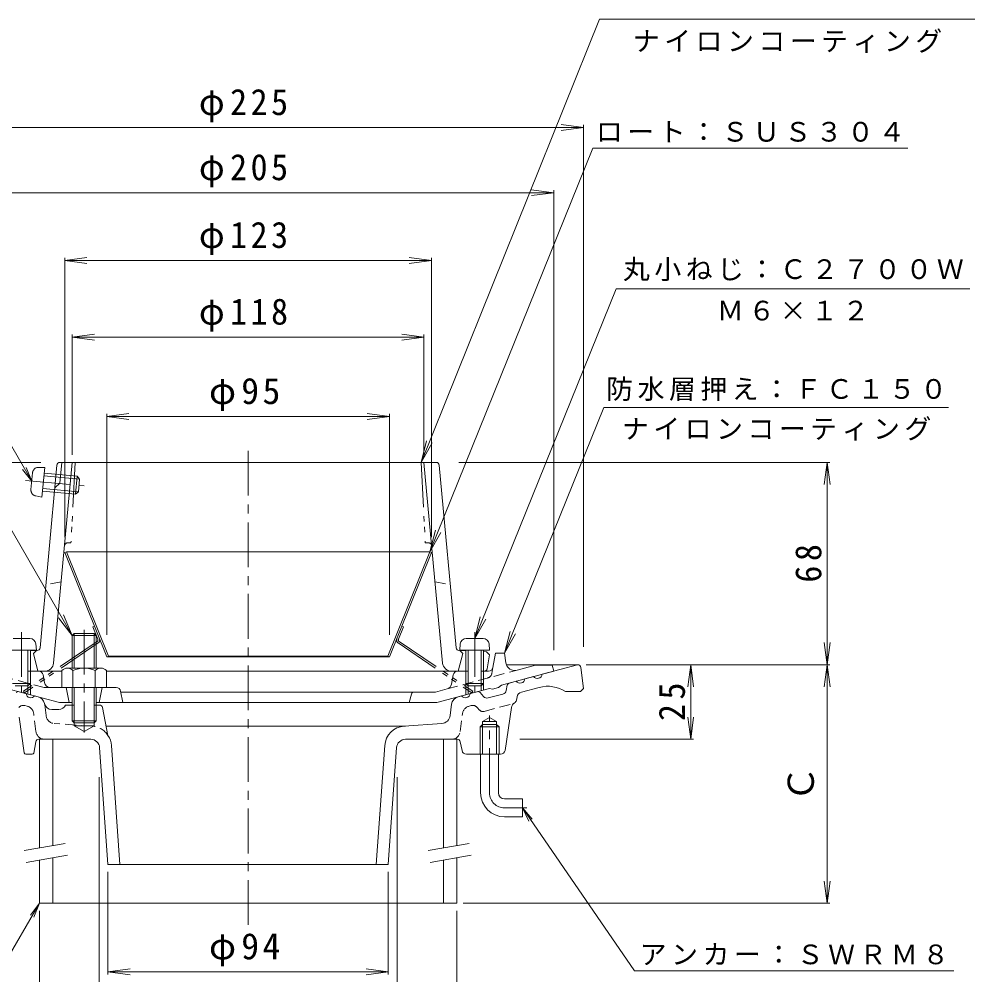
# Model space of a CAD drawing. Units: millimetres, scale not verified. Extents: x -285 to 223, y -346 to 400.
# Drawn here: x -116.4 to 204.2, y -95.8 to 224.7 of the extents above; entities that cross this region are included whole.
import ezdxf
from ezdxf.enums import TextEntityAlignment as Align

# ---------------------------------------------------------------- set-up
doc = ezdxf.new("R2010")
doc.units = ezdxf.units.MM
doc.header["$LTSCALE"] = 3
for name, pattern in [('CHAIN1', [8, 5, -1, 1, -1]), ('DASHED1', [1.8, 1.2, -0.6]), ('DOUBLE_CHAIN1', [8.8, 5, -1, 0.6, -0.6, 0.6, -1])]:
    doc.linetypes.add(name, pattern=pattern)
for name, color, linetype, lineweight in [('0-0_通り芯', 3, 'Continuous', 9), ('0-1_ピット', 2, 'Continuous', 9), ('0-2_本体（蓋）', 6, 'Continuous', 5), ('0-3_受枠', 4, 'Continuous', 9), ('0-4_寸法', 7, 'Continuous', 9), ('0-5_文字', 7, 'Continuous', 9), ('0-A', 4, 'Continuous', 9)]:
    doc.layers.add(name, color=color, linetype=linetype, lineweight=lineweight)
doc.styles.add('ＭＳ ゴシック', font='')
doc.styles.get('ＭＳ ゴシック').set_extended_font_data('MS Gothic')

msp = doc.modelspace()

# ---------------------------------------------------------------- linework, layer by layer
at = {"layer": '0-0_通り芯', "linetype": 'CHAIN1'}
for p, q in [((-39.581, 79.897), (-39.581, -80.243)), ((41.419, -34.852), (41.419, -8.852)), ((46.419, -39.852), (53.925, -39.852))]:
    msp.add_line(p, q, dxfattribs=at)
at = {"layer": '0-0_通り芯'}
for p, q in [((71.037, 8.148), (47.083, 8.148)), ((70.919, 8.148), (59.064, 4.972)), ((72.029, 7.272), (72.919, 0.148)), ((56.166, 4.195), (53.268, 3.419)), ((47.349, 1.26), (46.986, -0.512)), ((48.07, 2.026), (50.37, 2.642)), ((52.09, -1.038), (58.061, 0.562)), ((71.919, -0.852), (72.919, 0.148)), ((-114.077, -1.499), (-116.378, -0.882)), ((-110.035, -2.582), (-111.179, -2.275)), ((30.874, -2.582), (32.018, -2.275)), ((34.916, -1.499), (37.216, -0.882)), ((38.223, -1.185), (39.424, -2.538)), ((45.905, -1.66), (40.934, -2.992)), ((50.409, -3.736), (50.648, -2.569)), ((71.919, -0.852), (66.919, -0.852)), ((-97.904, -5.352), (-100.789, -5.352)), ((-89.403, -5.352), (-91.257, -5.352)), ((-88.422, -6.159), (-86.581, -15.529)), ((28.206, -8.914), (28.673, -5.114)), ((46.609, -20.572), (48.748, -6.152)), ((-114.643, -21.424), (-116.391, -9.378)), ((-103.08, -6.852), (-105.428, -6.852)), ((39.059, -10.852), (41.419, -9.489)), ((-97.904, -12.352), (-97.904, -11.352)), ((-97.904, -12.352), (-91.257, -12.352)), ((-97.904, -12.352), (-94.581, -14.271)), ((-91.257, -12.352), (-94.581, -14.271)), ((-91.257, -11.352), (-91.257, -12.352)), ((13.244, -12.411), (-87.193, -12.411)), ((12.756, -12.428), (25.438, -11.541)), ((38.244, -12.652), (39.059, -11.852)), ((38.244, -12.652), (44.594, -12.652)), ((38.244, -21.852), (38.244, -12.652)), ((39.059, -21.852), (39.059, -10.852)), ((39.059, -11.852), (43.779, -11.852)), ((43.779, -21.852), (43.779, -10.852)), ((43.779, -11.852), (44.594, -12.652)), ((44.594, -21.852), (44.594, -12.652)), ((-111.5, -21.45), (-110.741, -17.656)), ((-109.761, -16.852), (-92.357, -16.852)), ((-85.423, -18.912), (-82.57, -58.852)), ((6.262, -18.912), (3.409, -58.852)), ((13.196, -16.852), (30.419, -16.852)), ((31.58, -17.656), (32.178, -20.646)), ((-114.148, -21.852), (-111.99, -21.852)), ((-89.382, -19.627), (-86.581, -58.852)), ((10.222, -19.611), (7.419, -58.852)), ((33.649, -21.852), (45.125, -21.852)), ((38.419, -34.852), (38.419, -21.852)), ((44.419, -34.852), (44.419, -21.852)), ((46.419, -36.852), (52.419, -36.852)), ((52.419, -36.852), (52.419, -42.852)), ((46.419, -42.852), (52.419, -42.852)), ((-86.581, -58.852), (7.419, -58.852))]:
    msp.add_line(p, q, dxfattribs=at)
at = {"layer": '0-0_通り芯', "linetype": 'DASHED1'}
for p, q in [((-113.677, -5.747), (-114.428, -5.546)), ((-107.367, -8.914), (-107.834, -5.114)), ((34.515, -5.747), (35.267, -5.546)), ((38.071, -7.042), (37.281, -6.151)), ((39.581, -7.496), (49.328, -4.884)), ((-110.746, -14.217), (-111.475, -8.279)), ((31.585, -14.217), (32.314, -8.279)), ((-91.917, -12.428), (-104.599, -11.541))]:
    msp.add_line(p, q, dxfattribs=at)
at = {"layer": '0-0_通り芯'}
msp.add_lwpolyline([(39.059, -10.852), (43.779, -10.852), (41.419, -9.489)], dxfattribs=at)
for centre, radius, start, end in [((71.037, 7.148), 1, 7.12427, 90), ((51.658, 3.634), 1.625, 217.62109, 352.37941), ((57.453, 5.187), 1.625, 217.6203, 352.38071), ((48.328, 1.06), 1, 104.99922, 168.43358), ((60.908, -10.064), 11, 56.8705, 104.99988), ((-116.636, -1.848), 1, 75.00023, 138.43498), ((-112.466, -1.283), 1.625, 187.62059, 322.38074), ((-110.812, -5.48), 3, 11.83266, 75.00041), ((31.65, -5.48), 3, 104.99959, 173.00027), ((33.305, -1.283), 1.625, 217.61926, 352.37941), ((37.475, -1.848), 1, 41.56502, 104.99977), ((40.546, -1.543), 1.5, 221.56442, 285.00009), ((45.516, -0.211), 1.5, 285.00009, 348.4351), ((52.607, -2.97), 2, 104.9995, 168.43379), ((-105.428, -4.352), 2.5, 191.83293, 270), ((-103.08, -4.352), 2.5, 270, 336.42221), ((-89.403, -6.352), 1, 11.11934, 90), ((50.726, -6.445), 2, 120.69041, 171.56525), ((48.94, -3.435), 1.5, 300.6898, 348.43372), ((25.229, -8.548), 3, 273.99983, 352.99992), ((13.244, -19.411), 7, 94.00002, 175.9144), ((-92.405, -19.411), 7, 4.0856, 33.68298), ((-109.761, -17.852), 1, 90, 168.69026), ((-92.374, -19.852), 3, 4.08546, 90), ((13.213, -19.852), 3, 90, 175.91454), ((30.6, -17.852), 1, 11.30994, 90), ((-114.148, -21.352), 0.5, 188.26138, 270), ((-111.99, -21.352), 0.5, 270, 348.69006), ((33.649, -20.352), 1.5, 191.31021, 270), ((45.125, -20.352), 1.5, 270, 351.56485), ((46.419, -34.852), 8, 180, 270), ((46.419, -34.852), 2, 180, 270)]:
    msp.add_arc(centre, radius, start, end, dxfattribs=at)
at = {"layer": '0-0_通り芯', "linetype": 'DASHED1'}
for centre, radius, start, end in [((-114.946, -7.478), 2, 74.99976, 138.43507), ((-114.453, -8.645), 3, 7.00008, 74.99991), ((-110.812, -5.48), 3, 6.99973, 11.83266), ((35.292, -8.645), 3, 105.00009, 172.99992), ((35.784, -7.478), 2, 41.56493, 105.00024), ((48.94, -3.435), 1.5, 284.99872, 300.69168), ((-104.39, -8.548), 3, 187.00008, 266.00017), ((39.193, -6.047), 1.5, 221.56349, 284.99872), ((-92.405, -19.411), 7, 33.68298, 85.99998), ((-107.769, -13.852), 3, 187.00008, 270), ((28.607, -13.852), 3, 270, 352.99992)]:
    msp.add_arc(centre, radius, start, end, dxfattribs=at)
at = {"layer": '0-0_通り芯', "linetype": 'CHAIN1'}
msp.add_arc((46.419, -34.852), 5, 180, 270, dxfattribs=at)
at = {"layer": '0-1_ピット', "color": 4, "linetype": 'CHAIN1'}
msp.add_line((-94.581, 19.842), (-94.581, -14.543), dxfattribs=at)
at = {"layer": '0-1_ピット', "color": 4}
for p, q in [((-98.581, 7.005), (-98.581, 17.972)), ((-97.904, 7.005), (-97.904, 18.648)), ((-91.257, 7.005), (-91.257, 18.648)), ((-90.581, 7.005), (-90.581, 17.972)), ((-100.204, 7.005), (-88.957, 7.005)), ((-102.081, 6.283), (-102.081, 0.505)), ((-98.328, 6.283), (-98.328, 0.505)), ((-90.833, 6.283), (-90.833, 0.505)), ((-87.081, 6.283), (-87.081, 0.505)), ((-102.081, 0.505), (-87.081, 0.505)), ((-98.581, 0.505), (-98.581, -10.675)), ((-97.904, 0.505), (-97.904, -11.352)), ((-91.257, 0.505), (-91.257, -11.352)), ((-90.581, 0.505), (-90.581, -10.675))]:
    msp.add_line(p, q, dxfattribs=at)
at = {"layer": '0-1_ピット'}
for p, q in [((42.524, 7.228), (43.419, 12.005)), ((43.419, 12.005), (46.419, 12.005)), ((46.912, 8.785), (46.419, 12.005)), ((50.654, 6.342), (56.86, 8.005)), ((56.86, 8.005), (62.419, 8.005)), ((62.919, 6.005), (62.419, 8.005)), ((-109.837, 6.005), (-113.451, 6.005)), ((-107.896, 2.154), (-108.36, 4.767)), ((28.642, 1.636), (29.199, 4.767)), ((34.289, 6.005), (30.676, 6.005)), ((41.05, 6.005), (38.549, 6.005)), ((-102.894, -4.495), (-120.581, 0.244)), ((-113.451, 1.044), (-113.451, -1.667)), ((-112.581, 1.914), (-112.581, -1.9)), ((-105.926, 0.505), (-83.81, 0.505)), ((-100.581, 0.505), (-99.581, -4.495)), ((-88.581, 0.505), (-89.581, -4.495)), ((27.191, 0.055), (23.272, -0.995)), ((23.733, -4.495), (41.419, 0.244)), ((33.419, 1.914), (33.419, -1.9)), ((34.289, 1.044), (34.289, -1.667)), ((38.549, 1.044), (38.549, -0.525)), ((39.419, 1.914), (39.419, -0.292)), ((42.419, -0.006), (41.419, 0.244)), ((42.419, -0.006), (44.419, 0.53)), ((-82.339, -0.701), (-81.581, -4.495)), ((-82.281, -0.995), (23.272, -0.995)), ((15.212, -1.721), (14.419, -4.495)), ((-98.581, -4.495), (-102.894, -4.495)), ((-90.581, -4.495), (23.733, -4.495))]:
    msp.add_line(p, q, dxfattribs=at)
at = {"layer": '0-1_ピット', "linetype": 'DASHED1'}
for p, q in [((42.524, 7.228), (42.151, 5.239)), ((-108.031, 0.505), (-129.815, 6.342)), ((27.191, 0.055), (50.654, 6.342)), ((-105.926, 0.505), (-108.031, 0.505))]:
    msp.add_line(p, q, dxfattribs=at)
at = {"layer": '0-1_ピット', "color": 4}
for points in [[(-90.581, 17.972), (-98.581, 17.972), (-97.904, 18.648), (-91.257, 18.648)], [(-90.581, -10.675), (-98.581, -10.675), (-97.904, -11.352), (-91.257, -11.352)]]:
    msp.add_lwpolyline(points, close=True, dxfattribs=at)
at = {"layer": '0-1_ピット'}
msp.add_lwpolyline([(44.419, 0.53), (45.419, 1.316), (62.919, 6.005)], dxfattribs=at)
at = {"layer": '0-1_ピット', "color": 4}
for centre, radius, start, end in [((-100.204, 4.204), 2.8, 47.92557, 132.07463), ((-94.581, -3.085), 10.089, 68.19786, 111.80214), ((-88.957, 4.204), 2.8, 47.92572, 132.07428)]:
    msp.add_arc(centre, radius, start, end, dxfattribs=at)
at = {"layer": '0-1_ピット'}
for centre, radius, start, end in [((41.05, 7.505), 1.5, 270, 349.38435), ((49.878, 9.24), 3, 188.70714, 285.00027), ((-109.837, 4.505), 1.5, 10.08813, 90), ((30.676, 4.505), 1.5, 90, 169.91187), ((-105.926, 2.505), 2, 190.08937, 270), ((-83.81, -0.995), 1.5, 11.31021, 90), ((26.673, 1.987), 2, 284.9995, 349.91257), ((16.174, -1.995), 1, 90, 164.05402)]:
    msp.add_arc(centre, radius, start, end, dxfattribs=at)
at = {"layer": '0-1_ピット', "linetype": 'DASHED1'}
msp.add_arc((40.186, 5.607), 2, 284.9995, 349.38512, dxfattribs=at)
at = {"layer": '0-2_本体（蓋）'}
for p, q in [((-103.686, 75.097), (-109.365, 13.831)), ((-98.581, 76.005), (-104.817, 8.728)), ((-102.096, 76.005), (-102.744, 69.005)), ((-102.69, 76.005), (23.529, 76.005)), ((25.655, 8.728), (19.419, 76.005)), ((24.525, 75.097), (30.204, 13.831)), ((-102.744, 69.005), (-104.39, 67.505)), ((-112.58, 12.822), (-110.315, 12.924)), ((-110.58, 12.912), (-111.58, 11.912)), ((33.419, 12.822), (31.154, 12.924)), ((31.419, 12.912), (32.419, 11.912)), ((-111.58, 11.912), (-110.08, 6.005)), ((32.419, 11.912), (30.919, 6.005)), ((40.419, 12.505), (39.419, 12.55)), ((41.419, 11.505), (40.419, 12.505)), ((40.569, 6.826), (41.419, 11.505)), ((-111.684, 6.005), (-102.081, 6.005)), ((-87.081, 6.005), (32.523, 6.005))]:
    msp.add_line(p, q, dxfattribs=at)
at = {"layer": '0-2_本体（蓋）', "linetype": 'DOUBLE_CHAIN1'}
for p, q in [((-97.581, 76.005), (-98.996, 49.005)), ((18.419, 76.005), (19.834, 49.005)), ((-100.172, 49.005), (-98.996, 49.005)), ((21.011, 49.005), (19.834, 49.005))]:
    msp.add_line(p, q, dxfattribs=at)
at = {"layer": '0-2_本体（蓋）', "linetype": 'DASHED1'}
for p, q in [((-102.288, 36.005), (-107.402, 35.005)), ((23.127, 36.005), (28.241, 35.005))]:
    msp.add_line(p, q, dxfattribs=at)
at = {"layer": '0-2_本体（蓋）'}
for centre, radius, start, end in [((-102.69, 75.005), 1, 90, 174.70436), ((-110.361, 13.923), 1, 272.59111, 354.7043), ((31.2, 13.923), 1, 185.2957, 267.40889), ((-107.804, 9.005), 3, 270, 354.70435), ((28.643, 9.005), 3, 185.29565, 270), ((39.585, 7.005), 1, 270, 349.6944)]:
    msp.add_arc(centre, radius, start, end, dxfattribs=at)
at = {"layer": '0-2_本体（蓋）', "linetype": 'DOUBLE_CHAIN1'}
for centre, start, end in [((-100.172, 48.005), 90, 174.70509), ((21.011, 48.005), 5.29491, 90)]:
    msp.add_arc(centre, 1, start, end, dxfattribs=at)
at = {"layer": '0-3_受枠'}
for p, q in [((-109.581, -16.852), (-109.581, -53.28)), ((-105.081, -16.852), (-105.081, -52.487)), ((25.919, -16.852), (25.919, -53.28)), ((30.419, -16.852), (30.419, -52.487)), ((-109.581, -57.342), (-109.581, -71.852)), ((-105.081, -56.548), (-105.081, -71.852)), ((25.919, -57.342), (25.919, -71.852)), ((30.419, -56.548), (30.419, -71.852)), ((-109.581, -71.852), (30.419, -71.852))]:
    msp.add_line(p, q, dxfattribs=at)
at = {"layer": '0-3_受枠', "color": 7}
for p, q in [((-114.694, -54.182), (-100.907, -51.751)), ((20.806, -54.182), (34.593, -51.751)), ((-113.999, -58.121), (-100.212, -55.69)), ((21.501, -58.121), (35.288, -55.69))]:
    msp.add_line(p, q, dxfattribs=at)
at = {"layer": '0-4_寸法'}
for p, q in [((72.919, 188.304), (65.484, 189.282)), ((72.919, 189.204), (72.919, 14.127)), ((-152.081, 188.304), (72.919, 188.304)), ((72.919, 188.304), (65.484, 187.325)), ((62.919, 166.461), (55.484, 167.44)), ((62.919, 167.361), (62.919, 13.102)), ((-142.081, 166.461), (62.919, 166.461)), ((62.919, 166.461), (55.484, 165.482)), ((-101.081, 143.739), (-93.645, 144.718)), ((-101.081, 144.639), (-101.081, 50.958)), ((21.919, 143.739), (14.484, 144.718)), ((21.919, 144.639), (21.919, 50.958)), ((-101.081, 143.739), (21.919, 143.739)), ((-101.081, 143.739), (-93.645, 142.76)), ((21.919, 143.739), (14.484, 142.76)), ((-98.581, 118.022), (-91.145, 119)), ((-98.581, 118.922), (-98.581, 78.603)), ((19.419, 118.022), (11.984, 119)), ((19.419, 118.922), (19.419, 78.603)), ((-98.581, 118.022), (19.419, 118.022)), ((-98.581, 118.022), (-91.145, 117.043)), ((19.419, 118.022), (11.984, 117.043)), ((-86.981, 91.407), (-79.545, 92.386)), ((-86.981, 92.307), (-86.981, 18.204)), ((-86.981, 91.407), (7.819, 91.407)), ((-86.981, 91.407), (-79.545, 90.428)), ((7.819, 91.407), (0.384, 92.386)), ((7.819, 91.407), (0.384, 90.428)), ((7.819, 92.307), (7.819, 18.204)), ((-180.9, 76.005), (-109.125, 76.005)), ((155.54, 76.005), (31.129, 76.005)), ((154.64, 76.005), (153.661, 68.569)), ((154.64, 8.148), (154.64, 76.005)), ((154.64, 76.005), (155.619, 68.569)), ((154.64, 8.148), (153.661, 15.584)), ((154.64, 8.148), (155.619, 15.584)), ((155.54, 8.148), (73.845, 8.148)), ((108.871, 8.148), (107.892, 0.713)), ((108.871, -16.852), (108.871, 8.148)), ((108.871, 8.148), (109.85, 0.713)), ((154.64, 8.148), (153.661, 0.713)), ((154.64, -71.852), (154.64, 8.148)), ((154.64, 8.148), (155.619, 0.713)), ((108.871, -16.852), (107.892, -9.416)), ((108.871, -16.852), (109.85, -9.416)), ((109.771, -16.852), (51.546, -16.852)), ((-89.581, -125.7), (-89.581, -29.532)), ((10.42, -125.7), (10.42, -29.532)), ((-86.581, -95.716), (-86.581, -61.256)), ((7.419, -95.716), (7.419, -61.256)), ((154.64, -71.852), (153.661, -64.416)), ((154.64, -71.852), (155.619, -64.416)), ((155.54, -71.852), (32.521, -71.852)), ((-109.581, -157.281), (-109.581, -74.358)), ((30.419, -157.281), (30.419, -74.358)), ((-86.581, -94.816), (-79.145, -93.837)), ((-86.581, -94.816), (7.419, -94.816)), ((-86.581, -94.816), (-79.145, -95.794)), ((7.419, -94.816), (-0.016, -93.837)), ((7.419, -94.816), (-0.016, -95.794))]:
    msp.add_line(p, q, dxfattribs=at)
at = {"layer": '0-4_寸法', "color": 2}
for p, q in [((-100.524, 46.005), (-101.081, 45.78)), ((-101.081, 45.78), (-86.981, 10.78)), ((-100.524, 46.005), (-86.424, 11.005)), ((21.363, 46.005), (-100.524, 46.005)), ((21.919, 45.78), (7.819, 10.78)), ((21.363, 46.005), (21.919, 45.78)), ((-86.981, 10.78), (-86.424, 11.005)), ((7.819, 10.78), (-86.981, 10.78)), ((7.819, 10.78), (7.263, 11.005))]:
    msp.add_line(p, q, dxfattribs=at)
at = {"layer": '0-4_寸法', "color": 2, "linetype": 'DOUBLE_CHAIN1'}
for p, q in [((-91.135, 21.092), (-91.691, 20.868)), ((-90.004, 16.68), (-91.691, 20.868)), ((10.843, 16.68), (12.53, 20.868)), ((11.974, 21.092), (12.53, 20.868)), ((-90.225, 15.959), (-114.916, -0.722)), ((-89.889, 15.462), (-114.581, -1.22)), ((10.728, 15.462), (35.419, -1.22)), ((11.064, 15.959), (35.755, -0.722)), ((-114.581, -1.22), (-114.916, -0.722)), ((35.419, -1.22), (35.755, -0.722))]:
    msp.add_line(p, q, dxfattribs=at)
at = {"layer": '0-4_寸法', "color": 2}
msp.add_lwpolyline([(21.363, 46.005), (7.263, 11.005), (-86.424, 11.005)], dxfattribs=at)
at = {"layer": '0-4_寸法', "color": 2, "linetype": 'DOUBLE_CHAIN1'}
for centre, radius, start, end in [((-90.561, 16.456), 0.6, 304.04227, 21.94041), ((-90.561, 16.456), 1.2, 304.04227, 21.94041), ((11.4, 16.456), 1.2, 158.05959, 235.95773), ((11.4, 16.456), 0.6, 158.05959, 235.95773)]:
    msp.add_arc(centre, radius, start, end, dxfattribs=at)
at = {"layer": '0-5_文字'}
for p, q in [((21.363, 46.005), (76.054, 181.369)), ((76.054, 181.369), (181.67, 181.369)), ((-112.157, 69.717), (-157.526, 148.298)), ((36.419, 16.944), (83.824, 134.274)), ((83.824, 134.274), (202.499, 134.274)), ((-98.581, 17.972), (-155.8, 117.079)), ((46.419, 12.005), (79.729, 94.449)), ((79.729, 94.449), (195.386, 94.449)), ((18.419, 76.005), (20.297, 83.266)), ((18.419, 76.005), (22.113, 82.532)), ((-112.157, 69.717), (-114.07, 74.336)), ((-112.157, 69.717), (-115.201, 73.684)), ((21.363, 46.005), (23.241, 53.266)), ((21.363, 46.005), (25.056, 52.532)), ((-98.581, 17.972), (-103.146, 23.922)), ((-98.581, 17.972), (-101.451, 24.901)), ((36.419, 16.944), (38.297, 24.205)), ((36.419, 16.944), (40.113, 23.472)), ((46.419, 12.005), (48.297, 19.266)), ((46.419, 12.005), (50.113, 18.532)), ((52.419, -39.852), (90.014, -94.521)), ((52.419, -39.852), (54.607, -44.347)), ((52.419, -39.852), (55.696, -43.628)), ((-109.581, -71.852), (-121.705, -92.852)), ((-109.581, -71.852), (-112.624, -75.818)), ((-109.581, -71.852), (-111.494, -76.471)), ((197.088, -94.521), (90.014, -94.521))]:
    msp.add_line(p, q, dxfattribs=at)
msp.add_lwpolyline([(18.419, 76.005), (78.263, 224.674), (204.203, 224.674)], dxfattribs=at)
at = {"layer": '0-5_文字', "color": 6, "lineweight": 5}
msp.add_arc((23.529, 75.005), 1, 5.2957, 90, dxfattribs=at)
at = {"layer": '0-A', "linetype": 'DOUBLE_CHAIN1'}
for p, q in [((-109.903, 74.351), (-107.82, 74.344)), ((-107.82, 74.344), (-108.725, 64.385)), ((-111.901, 72.532), (-112.413, 66.903)), ((-108.08, 71.485), (-96.129, 70.399)), ((-108.001, 72.352), (-96.917, 71.344)), ((-96.917, 71.344), (-97.46, 65.369)), ((-96.129, 70.399), (-96.917, 71.344)), ((-114.293, 69.911), (-94.265, 68.091)), ((-96.129, 70.399), (-96.515, 66.157)), ((-110.775, 64.753), (-108.725, 64.385)), ((-108.544, 66.376), (-97.46, 65.369)), ((-108.466, 67.243), (-96.515, 66.157)), ((-96.515, 66.157), (-97.46, 65.369))]:
    msp.add_line(p, q, dxfattribs=at)
at = {"layer": '0-A'}
for p, q in [((-112.754, 16.944), (-118.407, 16.944)), ((33.593, 16.944), (39.245, 16.944)), ((-110.581, 13.044), (-120.581, 13.044)), ((-113.451, 13.044), (-113.451, 1.044)), ((-112.581, 13.044), (-112.581, 1.914)), ((-110.762, 15.119), (-110.581, 13.044)), ((31.601, 15.119), (31.419, 13.044)), ((31.419, 13.044), (41.419, 13.044)), ((33.419, 13.044), (33.419, 1.914)), ((34.289, 13.044), (34.289, 1.044)), ((38.549, 13.044), (38.549, 1.044)), ((39.419, 13.044), (39.419, 1.914)), ((41.238, 15.119), (41.419, 13.044)), ((-112.581, 1.914), (-118.581, 1.914)), ((-113.451, 1.044), (-117.711, 1.044)), ((-113.451, 1.044), (-112.581, 1.914)), ((34.289, 1.044), (33.419, 1.914)), ((33.419, 1.914), (39.419, 1.914)), ((34.289, 1.044), (38.549, 1.044)), ((38.549, 1.044), (39.419, 1.914))]:
    msp.add_line(p, q, dxfattribs=at)
at = {"layer": '0-A', "linetype": 'CHAIN1'}
for p, q in [((-115.581, 19.089), (-115.581, -1.021)), ((36.419, 19.089), (36.419, -1.021))]:
    msp.add_line(p, q, dxfattribs=at)
at = {"layer": '0-A', "linetype": 'DOUBLE_CHAIN1'}
for centre, start, end in [((-109.909, 72.351), 89.80701, 174.80699), ((-110.421, 66.722), 174.80699, 259.80698)]:
    msp.add_arc(centre, 2, start, end, dxfattribs=at)
at = {"layer": '0-A'}
for centre, start, end in [((-112.754, 14.944), 5.00002, 90), ((33.593, 14.944), 90, 174.99998), ((39.245, 14.944), 5.00002, 90)]:
    msp.add_arc(centre, 2, start, end, dxfattribs=at)

# ---------------------------------------------------------------- texts
at = {"layer": '0-4_寸法', "color": 2, "style": 'ＭＳ ゴシック'}
msp.add_text('Ｃ', height=8.798, rotation=90, dxfattribs=at).set_placement((152.84, -37.852), align=Align.BOTTOM_LEFT)
at = {"layer": '0-4_寸法', "color": 2, "char_height": 8.798, "attachment_point": 7, "style": 'ＭＳ ゴシック'}
for s, insert in [('\\T1.21;\\W0.95;φ225', (-56.081, 190.104)), ('\\T1.21;\\W0.95;φ205', (-56.081, 168.261)), ('\\T1.21;\\W0.95;φ123', (-56.081, 145.539)), ('\\T1.21;\\W0.95;φ118', (-56.081, 119.822)), ('\\T1.19;φ95', (-52.706, 93.207)), ('\\T1.19;φ94', (-52.706, -93.016))]:
    msp.add_mtext(s, dxfattribs=dict(at, insert=insert))
at = {"layer": '0-4_寸法', "color": 2, "char_height": 8.798, "attachment_point": 7, "rotation": 90, "style": 'ＭＳ ゴシック'}
for s, insert in [('\\T1.27;\\W0.95;68', (152.84, 35.702)), ('\\T1.27;\\W0.95;25', (107.071, -10.727))]:
    msp.add_mtext(s, dxfattribs=dict(at, insert=insert))
at = {"layer": '0-5_文字', "char_height": 6.598, "attachment_point": 7, "style": 'ＭＳ ゴシック'}
for s, insert in [('\\T1.17;ナイロンコーティング', (89.483, 213.31)), ('\\T1.17;ロート：ＳＵＳ３０４', (77.112, 183.323)), ('\\T1.17;丸小ねじ：Ｃ２７００Ｗ', (86.161, 136.782)), ('\\T1.17;Ｍ６×１２', (117.661, 123.518)), ('\\T1.17;防水層押え：ＦＣ１５０', (80.558, 96.619)), ('\\T1.17;ナイロンコーティング', (85.808, 83.288)), ('\\T1.17;アンカー：ＳＷＲＭ８', (91.801, -92.611))]:
    msp.add_mtext(s, dxfattribs=dict(at, insert=insert))

doc.saveas('drawing.dxf')
